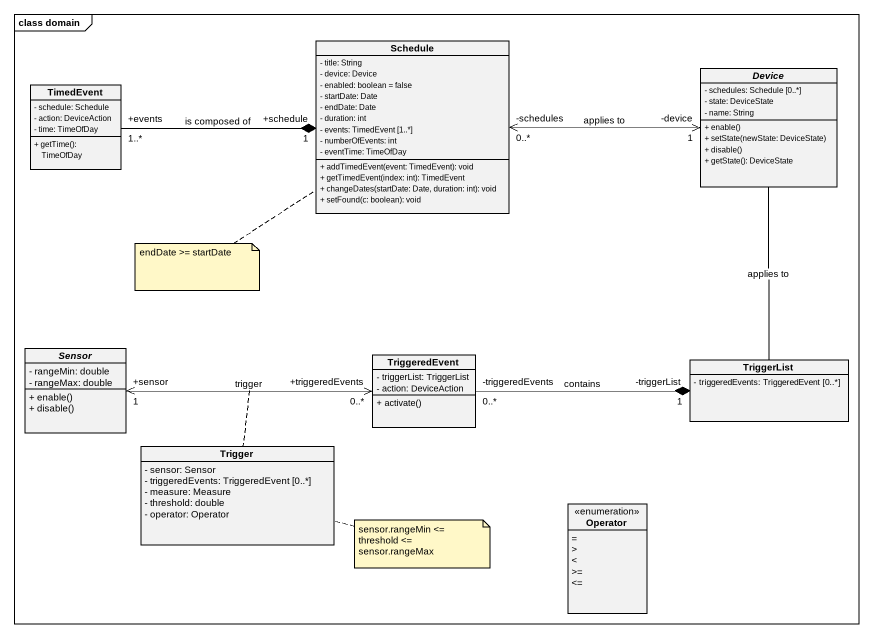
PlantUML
@startuml
mainframe class domain
hide circle
hide empty members
skinparam classAttributeIconSize 0
class Schedule {
  - title: String
  - device: Device
  - enabled: boolean = false
  - startDate: Date
  - endDate: Date
  - duration: int
  - events: TimedEvent [1..*]
  - numberOfEvents: int
  - eventTime: TimeOfDay
  + addTimedEvent(event: TimedEvent): void
  + getTimedEvent(index: int): TimedEvent
  + changeDates(startDate: Date, duration: int): void
  + setFound(c: boolean): void
}
class TimedEvent {
  - schedule: Schedule
  - action: DeviceAction
  - time: TimeOfDay
  + getTime(): TimeOfDay
}
abstract class Device {
  - schedules: Schedule [0..*]
  - state: DeviceState
  - name: String
  + enable()
  + setState(newState: DeviceState)
  + disable()
  + getState(): DeviceState
}
abstract class Sensor {
  - rangeMin: double
  - rangeMax: double
  + enable()
  + disable()
}
class TriggeredEvent {
  - triggerList: TriggerList
  - action: DeviceAction
  + activate()
}
class TriggerList {
  - triggeredEvents: TriggeredEvent [0..*]
}
class Trigger {
  - sensor: Sensor
  - triggeredEvents: TriggeredEvent [0..*]
  - measure: Measure
  - threshold: double
  - operator: Operator
}
enum Operator {
  ~=
  >
  <
  >=
  <=
}
TimedEvent "+events\n1..*" -right-* "+schedule\n1" Schedule : is composed of
Device "-device\n1" <-left-> "-schedules\n0..*" Schedule : applies to
Sensor "+sensor\n1" <-right-> "+triggeredEvents\n0..*" TriggeredEvent : trigger
(Sensor, TriggeredEvent) .. Trigger
TriggeredEvent "-triggeredEvents\n0..*" -right-* "-triggerList\n1" TriggerList : contains
TriggerList -up- Device : applies to
note bottom of Schedule : endDate >= startDate
note right of Trigger : sensor.rangeMin <= threshold <= sensor.rangeMax
@enduml
